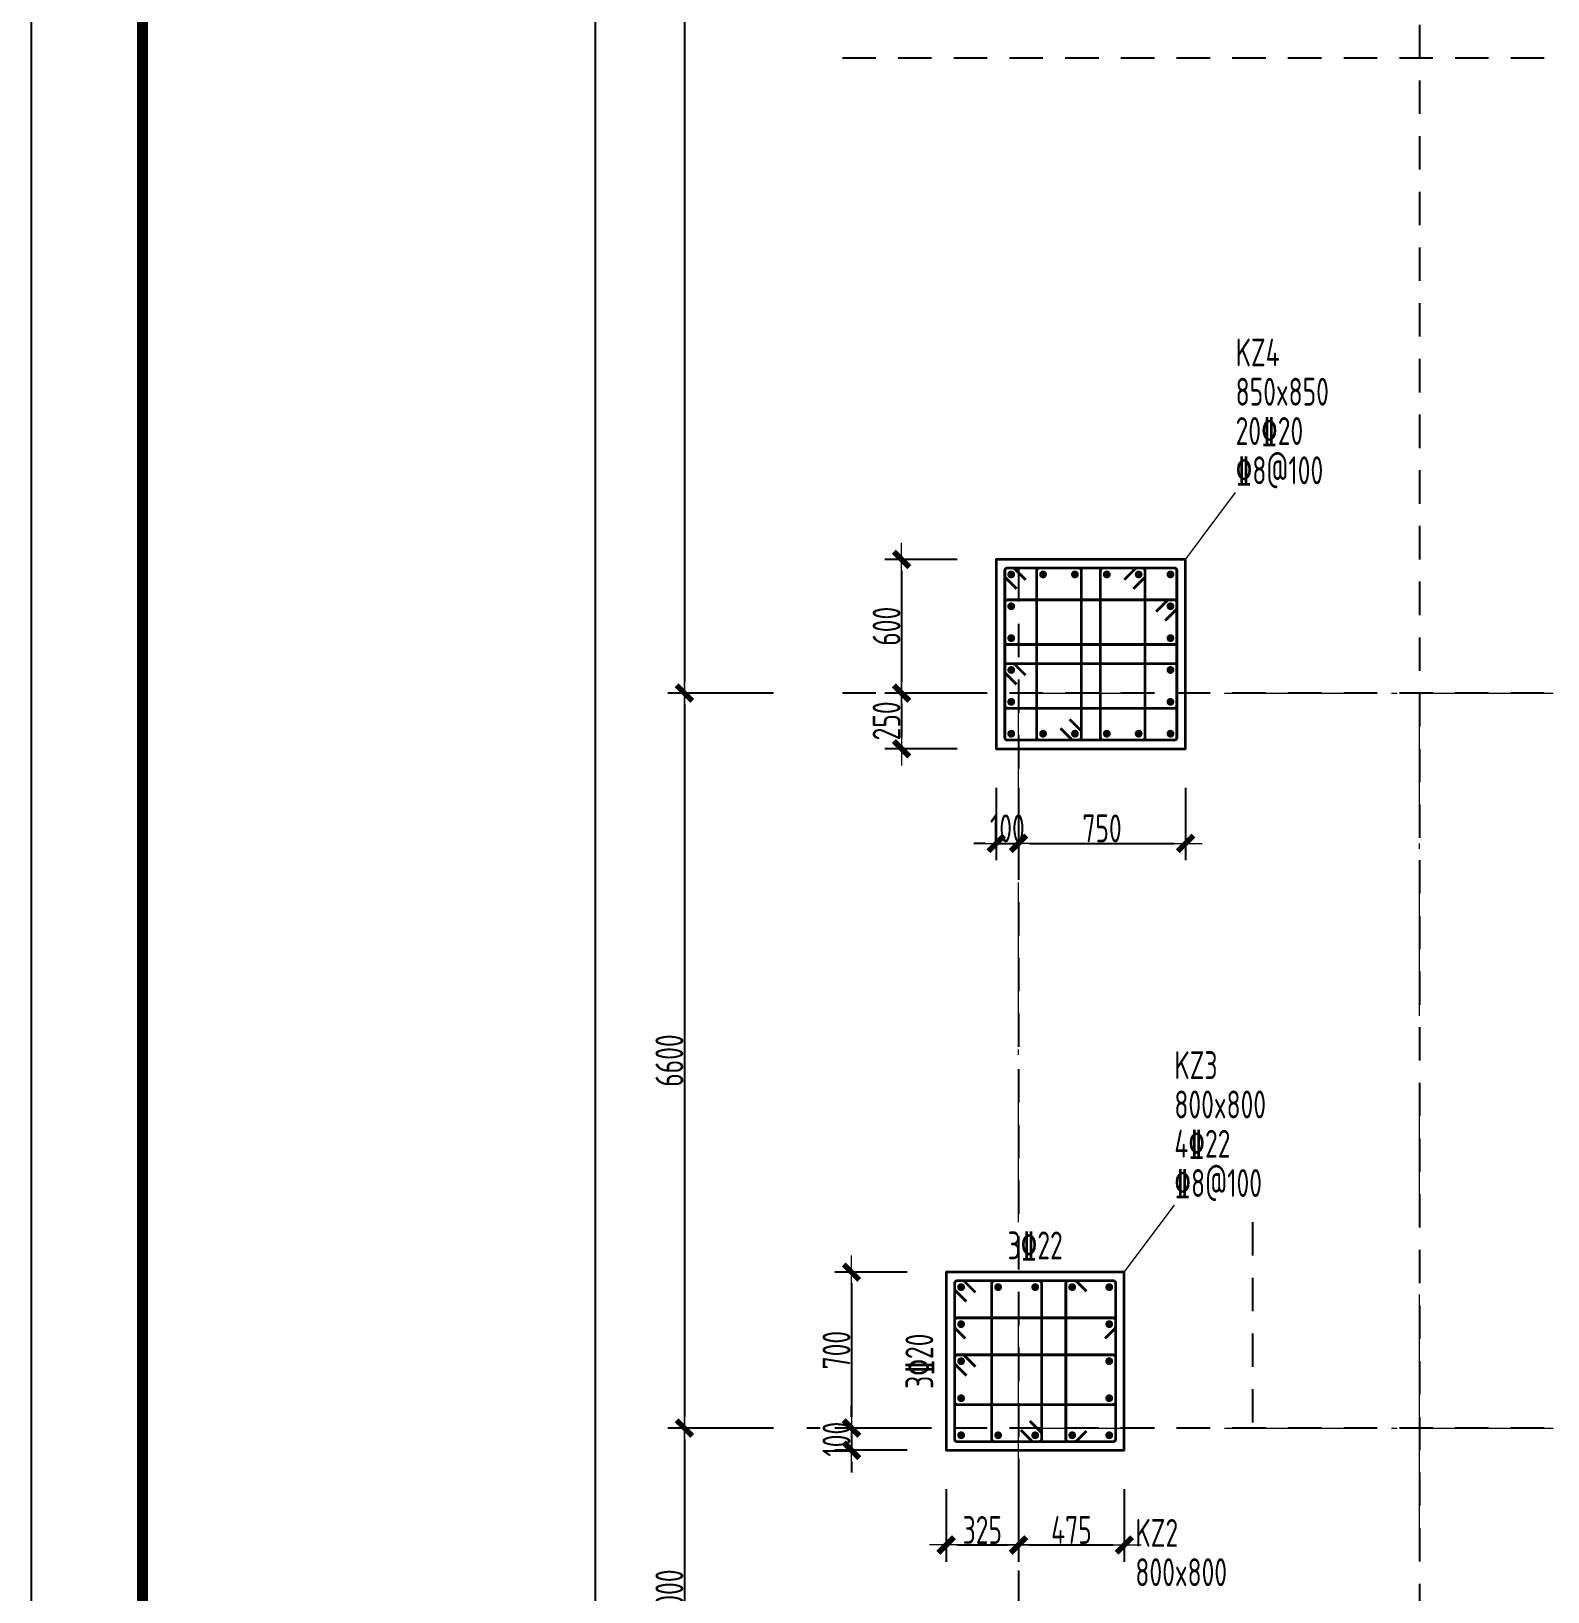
# Model space of a CAD drawing. Header units: millimetres. Extents: x 539196 to 807275, y 431843 to 1156631.
# Drawn here: x 603403 to 617021, y 628489 to 642502 of the extents above; entities that cross this region are included whole.
import ezdxf
from ezdxf.enums import TextEntityAlignment as Align

# ---------------------------------------------------------------- set-up
doc = ezdxf.new("R2010")
doc.units = ezdxf.units.MM
doc.header["$MEASUREMENT"] = 0
for name, pattern in [('DOTE', [2.42, 2, -0.2, 0.02, -0.2]), ('点划线', [1850, 1200, -300, 50, -300]), ('虚线', [500, 300, -200])]:
    doc.linetypes.add(name, pattern=pattern)
doc.layers.add('DOTE', color=1, linetype='DOTE')
doc.layers.add('PUB_TITLE', color=4, linetype='Continuous')
for name, color, linetype, lineweight in [('柱原位标注', 7, 'Continuous', 18), ('柱尺寸标注', 3, 'Continuous', 18), ('柱标注引线', 2, 'Continuous', 18), ('柱箍筋', 1, 'Continuous', 25), ('柱纵筋', 1, 'Continuous', 70), ('柱集中标注', 2, 'Continuous', 18), ('砼柱', 2, 'Continuous', 35), ('网格', 9, '点划线', 18), ('轴线标注', 3, 'Continuous', 18)]:
    doc.layers.add(name, color=color, linetype=linetype, lineweight=lineweight)
doc.styles.add('样式 1_yjk', font='yjkeng.shx', dxfattribs={"width": 0.7, "bigfont": 'yjkchn.shx'})
doc.dimstyles.new('盈建科结构_yjk', dxfattribs={"dimscale": 100, "dimtxt": 2.5, "dimasz": 1, "dimexe": 1.5, "dimexo": 0.625, "dimgap": 0.1, "dimtad": 1, "dimdec": 0, "dimrnd": 1, "dimzin": 0, "dimdsep": 46, "dimtxsty": '样式 1_yjk', "dimblk": '_yjkbk', "dimblk1": 'ARCHTICK', "dimblk2": 'ARCHTICK', "dimcen": 0.09, "dimadec": 0, "dimazin": 0, "dimtfac": 1, "dimtdec": 4, "dimtix": 1, "dimtmove": 2, "dimatfit": 3, "dimfxl": 0, "dimtolj": 1, "dimtzin": 0, "dimarcsym": 0})

# ---------------------------------------------------------------- blocks, each defined once
blk = doc.blocks.new('_yjkbk')
blk.add_line((-1, 0), (1.5, 0))
blk.add_lwpolyline([(-0.7, -0.7, 0.5, 0.5, 0), (0.7, 0.7, 0.5, 0.5, 0)], format="xyseb")
blk = doc.blocks.new('*D2302')
at = {"layer": 'Defpoints', "color": 0}
for p in [(612068, 636059), (612268, 636059), (612268, 635209)]:
    blk.add_point(p, dxfattribs=at)
at = {"layer": '柱尺寸标注', "color": 0, "lineweight": -2}
for p, q in [((612068, 635709), (612068, 635059)), ((612268, 635709), (612268, 635059)), ((611968, 635209), (611868, 635209)), ((612068, 635209), (612268, 635209)), ((612368, 635209), (612468, 635209))]:
    blk.add_line(p, q, dxfattribs=at)
at = {"layer": '柱尺寸标注', "color": 0, "lineweight": -2, "xscale": 100, "yscale": 100, "zscale": 100}
blk.add_blockref('_yjkbk', (612068, 635209), dxfattribs=at)
at = {"layer": '柱尺寸标注', "color": 0, "lineweight": -2, "xscale": 100, "yscale": 100, "zscale": 100, "rotation": 180}
blk.add_blockref('_yjkbk', (612268, 635209), dxfattribs=at)
at = {"layer": '柱尺寸标注', "color": 0, "insert": (612168, 635344), "char_height": 250, "attachment_point": 5, "style": '样式 1_yjk'}
blk.add_mtext('\\A1;100', dxfattribs=at)
blk = doc.blocks.new('_ARCHTICK')
at = {"color": 0, "linetype": 'ByBlock', "const_width": 0.15}
blk.add_lwpolyline([(-0.5, -0.5), (0.5, 0.5)], dxfattribs=at)
blk = doc.blocks.new('*D2303')
at = {"layer": 'Defpoints', "color": 0}
for p in [(612268, 636059), (613768, 636059), (613768, 635209)]:
    blk.add_point(p, dxfattribs=at)
at = {"layer": '柱尺寸标注', "color": 0, "lineweight": -2}
for p, q in [((612268, 635709), (612268, 635059)), ((613768, 635709), (613768, 635059)), ((612368, 635209), (613668, 635209))]:
    blk.add_line(p, q, dxfattribs=at)
at = {"layer": '柱尺寸标注', "color": 0, "lineweight": -2, "xscale": 100, "yscale": 100, "zscale": 100, "rotation": 180}
blk.add_blockref('_yjkbk', (612268, 635209), dxfattribs=at)
at = {"layer": '柱尺寸标注', "color": 0, "lineweight": -2, "xscale": 100, "yscale": 100, "zscale": 100}
blk.add_blockref('_yjkbk', (613768, 635209), dxfattribs=at)
at = {"layer": '柱尺寸标注', "color": 0, "insert": (613018, 635344), "char_height": 250, "attachment_point": 5, "style": '样式 1_yjk'}
blk.add_mtext('\\A1;750', dxfattribs=at)
blk = doc.blocks.new('*D2304')
at = {"layer": 'Defpoints', "color": 0}
for p in [(612068, 637759), (611218, 636559), (612068, 636559)]:
    blk.add_point(p, dxfattribs=at)
at = {"layer": '柱尺寸标注', "color": 0, "lineweight": -2}
for p, q in [((611718, 637759), (611068, 637759)), ((611218, 637659), (611218, 636659)), ((611718, 636559), (611068, 636559))]:
    blk.add_line(p, q, dxfattribs=at)
at = {"layer": '柱尺寸标注', "color": 0, "lineweight": -2, "xscale": 100, "yscale": 100, "zscale": 100}
for p, rotation in [((611218, 637759), 90), ((611218, 636559), 270)]:
    blk.add_blockref('_yjkbk', p, dxfattribs=dict(at, rotation=rotation))
at = {"layer": '柱尺寸标注', "color": 0, "insert": (611083, 637159), "char_height": 250, "attachment_point": 5, "rotation": 90, "style": '样式 1_yjk'}
blk.add_mtext('\\A1;600', dxfattribs=at)
blk = doc.blocks.new('*D2305')
at = {"layer": 'Defpoints', "color": 0}
for p in [(612068, 636559), (611218, 636059), (612068, 636059)]:
    blk.add_point(p, dxfattribs=at)
at = {"layer": '柱尺寸标注', "color": 0, "lineweight": -2}
for p, q in [((611718, 636559), (611068, 636559)), ((611218, 636459), (611218, 636159)), ((611718, 636059), (611068, 636059))]:
    blk.add_line(p, q, dxfattribs=at)
at = {"layer": '柱尺寸标注', "color": 0, "lineweight": -2, "xscale": 100, "yscale": 100, "zscale": 100}
for p, rotation in [((611218, 636559), 90), ((611218, 636059), 270)]:
    blk.add_blockref('_yjkbk', p, dxfattribs=dict(at, rotation=rotation))
at = {"layer": '柱尺寸标注', "color": 0, "insert": (611083, 636309), "char_height": 250, "attachment_point": 5, "rotation": 90, "style": '样式 1_yjk'}
blk.add_mtext('\\A1;250', dxfattribs=at)
blk = doc.blocks.new('*D2306')
at = {"layer": 'Defpoints', "color": 0}
for p in [(611618, 629759), (612268, 629759), (612268, 628909)]:
    blk.add_point(p, dxfattribs=at)
at = {"layer": '柱尺寸标注', "color": 0, "lineweight": -2}
for p, q in [((611618, 629409), (611618, 628759)), ((612268, 629409), (612268, 628759)), ((611718, 628909), (612168, 628909))]:
    blk.add_line(p, q, dxfattribs=at)
at = {"layer": '柱尺寸标注', "color": 0, "lineweight": -2, "xscale": 100, "yscale": 100, "zscale": 100, "rotation": 180}
blk.add_blockref('_yjkbk', (611618, 628909), dxfattribs=at)
at = {"layer": '柱尺寸标注', "color": 0, "lineweight": -2, "xscale": 100, "yscale": 100, "zscale": 100}
blk.add_blockref('_yjkbk', (612268, 628909), dxfattribs=at)
at = {"layer": '柱尺寸标注', "color": 0, "insert": (611943, 629044), "char_height": 250, "attachment_point": 5, "style": '样式 1_yjk'}
blk.add_mtext('\\A1;325', dxfattribs=at)
blk = doc.blocks.new('*D2307')
at = {"layer": 'Defpoints', "color": 0}
for p in [(612268, 629759), (613218, 629759), (613218, 628909)]:
    blk.add_point(p, dxfattribs=at)
at = {"layer": '柱尺寸标注', "color": 0, "lineweight": -2}
for p, q in [((612268, 629409), (612268, 628759)), ((613218, 629409), (613218, 628759)), ((612368, 628909), (613118, 628909))]:
    blk.add_line(p, q, dxfattribs=at)
at = {"layer": '柱尺寸标注', "color": 0, "lineweight": -2, "xscale": 100, "yscale": 100, "zscale": 100, "rotation": 180}
blk.add_blockref('_yjkbk', (612268, 628909), dxfattribs=at)
at = {"layer": '柱尺寸标注', "color": 0, "lineweight": -2, "xscale": 100, "yscale": 100, "zscale": 100}
blk.add_blockref('_yjkbk', (613218, 628909), dxfattribs=at)
at = {"layer": '柱尺寸标注', "color": 0, "insert": (612743, 629044), "char_height": 250, "attachment_point": 5, "style": '样式 1_yjk'}
blk.add_mtext('\\A1;475', dxfattribs=at)
blk = doc.blocks.new('*D2308')
at = {"layer": 'Defpoints', "color": 0}
for p in [(611618, 631359), (610768, 629959), (611618, 629959)]:
    blk.add_point(p, dxfattribs=at)
at = {"layer": '柱尺寸标注', "color": 0, "lineweight": -2}
for p, q in [((611268, 631359), (610618, 631359)), ((610768, 631259), (610768, 630059)), ((611268, 629959), (610618, 629959))]:
    blk.add_line(p, q, dxfattribs=at)
at = {"layer": '柱尺寸标注', "color": 0, "lineweight": -2, "xscale": 100, "yscale": 100, "zscale": 100}
for p, rotation in [((610768, 631359), 90), ((610768, 629959), 270)]:
    blk.add_blockref('_yjkbk', p, dxfattribs=dict(at, rotation=rotation))
at = {"layer": '柱尺寸标注', "color": 0, "insert": (610633, 630659), "char_height": 250, "attachment_point": 5, "rotation": 90, "style": '样式 1_yjk'}
blk.add_mtext('\\A1;700', dxfattribs=at)
blk = doc.blocks.new('*D2309')
at = {"layer": 'Defpoints', "color": 0}
for p in [(611618, 629959), (610768, 629759), (611618, 629759)]:
    blk.add_point(p, dxfattribs=at)
at = {"layer": '柱尺寸标注', "color": 0, "lineweight": -2}
for p, q in [((610768, 630059), (610768, 630159)), ((611268, 629959), (610618, 629959)), ((610768, 629959), (610768, 629759)), ((611268, 629759), (610618, 629759)), ((610768, 629659), (610768, 629559))]:
    blk.add_line(p, q, dxfattribs=at)
at = {"layer": '柱尺寸标注', "color": 0, "lineweight": -2, "xscale": 100, "yscale": 100, "zscale": 100}
for p, rotation in [((610768, 629959), 270), ((610768, 629759), 90)]:
    blk.add_blockref('_yjkbk', p, dxfattribs=dict(at, rotation=rotation))
at = {"layer": '柱尺寸标注', "color": 0, "insert": (610633, 629859), "char_height": 250, "attachment_point": 5, "rotation": 90, "style": '样式 1_yjk'}
blk.add_mtext('\\A1;100', dxfattribs=at)
blk = doc.blocks.new('*D2400')
at = {"layer": 'Defpoints', "color": 0}
for p in [(612268, 657559), (609268, 636559), (612268, 636559)]:
    blk.add_point(p, dxfattribs=at)
at = {"layer": '轴线标注', "color": 0, "lineweight": -2}
for p, q in [((610068, 657559), (609118, 657559)), ((609268, 657459), (609268, 636659)), ((610068, 636559), (609118, 636559))]:
    blk.add_line(p, q, dxfattribs=at)
at = {"layer": '轴线标注', "color": 0, "lineweight": -2, "xscale": 100, "yscale": 100, "zscale": 100}
for p, rotation in [((609268, 657559), 90), ((609268, 636559), 270)]:
    blk.add_blockref('_yjkbk', p, dxfattribs=dict(at, rotation=rotation))
at = {"layer": '轴线标注', "color": 0, "insert": (609133, 647059), "char_height": 250, "attachment_point": 5, "rotation": 90, "style": '样式 1_yjk'}
blk.add_mtext('\\A1;21000', dxfattribs=at)
blk = doc.blocks.new('*D2402')
at = {"layer": 'Defpoints', "color": 0}
for p in [(612268, 636559), (609268, 629959), (612268, 629959)]:
    blk.add_point(p, dxfattribs=at)
at = {"layer": '轴线标注', "color": 0, "lineweight": -2}
for p, q in [((610068, 636559), (609118, 636559)), ((609268, 636459), (609268, 630059)), ((610068, 629959), (609118, 629959))]:
    blk.add_line(p, q, dxfattribs=at)
at = {"layer": '轴线标注', "color": 0, "lineweight": -2, "xscale": 100, "yscale": 100, "zscale": 100}
for p, rotation in [((609268, 636559), 90), ((609268, 629959), 270)]:
    blk.add_blockref('_yjkbk', p, dxfattribs=dict(at, rotation=rotation))
at = {"layer": '轴线标注', "color": 0, "insert": (609133, 633259), "char_height": 250, "attachment_point": 5, "rotation": 90, "style": '样式 1_yjk'}
blk.add_mtext('\\A1;6600', dxfattribs=at)
blk = doc.blocks.new('*D2404')
at = {"layer": 'Defpoints', "color": 0}
for p in [(612268, 629959), (609268, 626959), (612268, 626959)]:
    blk.add_point(p, dxfattribs=at)
at = {"layer": '轴线标注', "color": 0, "lineweight": -2}
for p, q in [((610068, 629959), (609118, 629959)), ((609268, 629859), (609268, 627059)), ((610068, 626959), (609118, 626959))]:
    blk.add_line(p, q, dxfattribs=at)
at = {"layer": '轴线标注', "color": 0, "lineweight": -2, "xscale": 100, "yscale": 100, "zscale": 100}
for p, rotation in [((609268, 629959), 90), ((609268, 626959), 270)]:
    blk.add_blockref('_yjkbk', p, dxfattribs=dict(at, rotation=rotation))
at = {"layer": '轴线标注', "color": 0, "insert": (609133, 628459), "char_height": 250, "attachment_point": 5, "rotation": 90, "style": '样式 1_yjk'}
blk.add_mtext('\\A1;3000', dxfattribs=at)
blk = doc.blocks.new('*D2408')
at = {"layer": 'Defpoints', "color": 0}
for p in [(612268, 673759), (608468, 620359), (612268, 620359)]:
    blk.add_point(p, dxfattribs=at)
at = {"layer": '轴线标注', "color": 0, "lineweight": -2}
for p, q in [((610068, 673759), (608318, 673759)), ((608468, 673659), (608468, 620459)), ((610068, 620359), (608318, 620359))]:
    blk.add_line(p, q, dxfattribs=at)
at = {"layer": '轴线标注', "color": 0, "lineweight": -2, "xscale": 100, "yscale": 100, "zscale": 100}
for p, rotation in [((608468, 673759), 90), ((608468, 620359), 270)]:
    blk.add_blockref('_yjkbk', p, dxfattribs=dict(at, rotation=rotation))
at = {"layer": '轴线标注', "color": 0, "insert": (608333, 647059), "char_height": 250, "attachment_point": 5, "rotation": 90, "style": '样式 1_yjk'}
blk.add_mtext('\\A1;53400', dxfattribs=at)
blk = doc.blocks.new('jzzw')
at = {"layer": 'DOTE', "color": 1, "linetype": '虚线'}
for p, q in [((917386, 873149), (917386, 834829)), ((952506, 857849), (912186, 857849)), ((913786, 853271), (913786, 834829)), ((913786, 853271), (913786, 834829)), ((913786, 853271), (913786, 834829)), ((952506, 852149), (912186, 852149)), ((915886, 847399), (915886, 845549)), ((952506, 845549), (911886, 845549)), ((952506, 845549), (911886, 845549))]:
    blk.add_line(p, q, dxfattribs=at)

msp = doc.modelspace()

# ---------------------------------------------------------------- linework, layer by layer
at = {"layer": 'PUB_TITLE'}
msp.add_lwpolyline([(603402.6, 600043), (662802.6, 600043), (662802.6, 684143), (603402.6, 684143)], close=True, dxfattribs=at)
at = {"layer": 'PUB_TITLE', "const_width": 100}
msp.add_lwpolyline([(604402.6, 601043), (661802.6, 601043), (661802.6, 681643), (604402.6, 681643)], close=True, dxfattribs=at)
at = {"layer": '柱标注引线'}
for p, q in [((613767.6, 637759.2), (614217.6, 638359.2)), ((613217.6, 631359.2), (613667.6, 631959.2))]:
    msp.add_line(p, q, dxfattribs=at)
at = {"layer": '柱箍筋', "const_width": 25}
for points in [[(612331.6, 637576.5), (612233.4, 637674.8, 0.1989124), (612216.6, 637681.7), (612168.8, 637681.7, 0.4142136), (612145.1, 637658), (612145.1, 636160.5, 0.4142136), (612168.8, 636136.7), (613666.3, 636136.7, 0.4142136), (613690.1, 636160.5), (613690.1, 637658, 0.4142136), (613666.3, 637681.7), (612168.8, 637681.7, 0.4142136), (612145.1, 637658), (612145.1, 637610.2, 0.1989124), (612152, 637593.5), (612250.3, 637495.2)], [(612645.5, 636242), (612743.8, 636143.7, 0.1989124), (612760.6, 636136.7), (612808.3, 636136.7, 0.4142136), (612832.1, 636160.5), (612832.1, 637658, 0.4142136), (612808.3, 637681.7), (612454.8, 637681.7, 0.4142136), (612431.1, 637658), (612431.1, 636160.5, 0.4142136), (612454.8, 636136.7), (612808.3, 636136.7, 0.4142136), (612832.1, 636160.5), (612832.1, 636208.2, 0.1989124), (612825.1, 636225), (612726.9, 636323.3)], [(613217.5, 637576.5), (613315.8, 637674.8, -0.1989124), (613332.6, 637681.7), (613380.3, 637681.7, -0.4142136), (613404.1, 637658), (613404.1, 636160.5, -0.4142136), (613380.3, 636136.7), (613026.8, 636136.7, -0.4142136), (613003.1, 636160.5), (613003.1, 637658, -0.4142136), (613026.8, 637681.7), (613380.3, 637681.7, -0.4142136), (613404.1, 637658), (613404.1, 637610.2, -0.1989124), (613397.1, 637593.5), (613298.9, 637495.2)], [(613584.9, 637209.2), (613683.1, 637307.5, 0.1989124), (613690.1, 637324.2), (613690.1, 637372, 0.4142136), (613666.3, 637395.7), (612168.8, 637395.7, 0.4142136), (612145.1, 637372), (612145.1, 637018.5, 0.4142136), (612168.8, 636994.7), (613666.3, 636994.7, 0.4142136), (613690.1, 637018.5), (613690.1, 637372, 0.4142136), (613666.3, 637395.7), (613618.6, 637395.7, 0.1989124), (613601.8, 637388.8), (613503.5, 637290.5)], [(612250.3, 636637.2), (612152, 636735.5, -0.1989124), (612145.1, 636752.2), (612145.1, 636800, -0.4142136), (612168.8, 636823.7), (613666.3, 636823.7, -0.4142136), (613690.1, 636800), (613690.1, 636446.5, -0.4142136), (613666.3, 636422.7), (612168.8, 636422.7, -0.4142136), (612145.1, 636446.5), (612145.1, 636800, -0.4142136), (612168.8, 636823.7), (612216.6, 636823.7, -0.1989124), (612233.4, 636816.8), (612331.6, 636718.5)], [(611881.6, 631176.5), (611783.4, 631274.8, 0.1989124), (611766.6, 631281.7), (611718.8, 631281.7, 0.4142136), (611695.1, 631258), (611695.1, 629860.5, 0.4142136), (611718.8, 629836.7), (613116.3, 629836.7, 0.4142136), (613140.1, 629860.5), (613140.1, 631258, 0.4142136), (613116.3, 631281.7), (611718.8, 631281.7, 0.4142136), (611695.1, 631258), (611695.1, 631210.2, 0.1989124), (611702, 631193.5), (611800.3, 631095.2)], [(612288.5, 629942), (612386.8, 629843.7, 0.1989124), (612403.6, 629836.7), (612451.3, 629836.7, 0.4142136), (612475.1, 629860.5), (612475.1, 631258, 0.4142136), (612451.3, 631281.7), (612051.3, 631281.7, 0.4142136), (612027.6, 631258), (612027.6, 629860.5, 0.4142136), (612051.3, 629836.7), (612451.3, 629836.7, 0.4142136), (612475.1, 629860.5), (612475.1, 629908.2, 0.1989124), (612468.1, 629925), (612369.9, 630023.3)], [(612879.1, 629932.1), (612790.7, 629843.7, -0.131362), (612764.1, 629836.7), (612716.3, 629836.7, -0.4142136), (612692.6, 629860.5), (612692.6, 631258, -0.4142136), (612716.3, 631281.7), (612764.1, 631281.7, -0.131362), (612790.7, 631274.8), (612879.1, 631186.4)], [(611790.4, 630762.7), (611702, 630851.1, -0.131362), (611695.1, 630877.7), (611695.1, 630925.5, -0.4142136), (611718.8, 630949.2), (613116.3, 630949.2, -0.4142136), (613140.1, 630925.5), (613140.1, 630877.7, -0.131362), (613133.1, 630851.1), (613044.7, 630762.7)], [(611800.3, 630430.2), (611702, 630528.5, -0.1989124), (611695.1, 630545.2), (611695.1, 630593, -0.4142136), (611718.8, 630616.7), (613116.3, 630616.7, -0.4142136), (613140.1, 630593), (613140.1, 630193, -0.4142136), (613116.3, 630169.2), (611718.8, 630169.2, -0.4142136), (611695.1, 630193), (611695.1, 630593, -0.4142136), (611718.8, 630616.7), (611766.6, 630616.7, -0.1989124), (611783.4, 630609.8), (611881.6, 630511.5)]]:
    msp.add_lwpolyline(points, format="xyb", dxfattribs=at)
at = {"layer": '柱纵筋', "const_width": 35}
for points in [[(612220.1, 637624.2, 1), (612185.1, 637624.2, 1)], [(612506.1, 637624.2, 1), (612471.1, 637624.2, 1)], [(612792.1, 637624.2, 1), (612757.1, 637624.2, 1)], [(613078.1, 637624.2, 1), (613043.1, 637624.2, 1)], [(613364.1, 637624.2, 1), (613329.1, 637624.2, 1)], [(613650.1, 637624.2, 1), (613615.1, 637624.2, 1)], [(612220.1, 637338.2, 1), (612185.1, 637338.2, 1)], [(613650.1, 637338.2, 1), (613615.1, 637338.2, 1)], [(612220.1, 637052.2, 1), (612185.1, 637052.2, 1)], [(613650.1, 637052.2, 1), (613615.1, 637052.2, 1)], [(612220.1, 636766.2, 1), (612185.1, 636766.2, 1)], [(613650.1, 636766.2, 1), (613615.1, 636766.2, 1)], [(612220.1, 636480.2, 1), (612185.1, 636480.2, 1)], [(613650.1, 636480.2, 1), (613615.1, 636480.2, 1)], [(612220.1, 636194.2, 1), (612185.1, 636194.2, 1)], [(612506.1, 636194.2, 1), (612471.1, 636194.2, 1)], [(612792.1, 636194.2, 1), (612757.1, 636194.2, 1)], [(613078.1, 636194.2, 1), (613043.1, 636194.2, 1)], [(613364.1, 636194.2, 1), (613329.1, 636194.2, 1)], [(613650.1, 636194.2, 1), (613615.1, 636194.2, 1)], [(611770.1, 631224.2, 1), (611735.1, 631224.2, 1)], [(612102.6, 631224.2, 1), (612067.6, 631224.2, 1)], [(612435.1, 631224.2, 1), (612400.1, 631224.2, 1)], [(612767.6, 631224.2, 1), (612732.6, 631224.2, 1)], [(613100.1, 631224.2, 1), (613065.1, 631224.2, 1)], [(611770.1, 630891.7, 1), (611735.1, 630891.7, 1)], [(613100.1, 630891.7, 1), (613065.1, 630891.7, 1)], [(611770.1, 630559.2, 1), (611735.1, 630559.2, 1)], [(613100.1, 630559.2, 1), (613065.1, 630559.2, 1)], [(611770.1, 630226.7, 1), (611735.1, 630226.7, 1)], [(613100.1, 630226.7, 1), (613065.1, 630226.7, 1)], [(611770.1, 629894.2, 1), (611735.1, 629894.2, 1)], [(612102.6, 629894.2, 1), (612067.6, 629894.2, 1)], [(612435.1, 629894.2, 1), (612400.1, 629894.2, 1)], [(612767.6, 629894.2, 1), (612732.6, 629894.2, 1)], [(613100.1, 629894.2, 1), (613065.1, 629894.2, 1)]]:
    msp.add_lwpolyline(points, format="xyb", close=True, dxfattribs=at)
at = {"layer": '砼柱'}
for points in [[(613767.6, 637759.2), (612067.6, 637759.2), (612067.6, 636059.2), (613767.6, 636059.2)], [(613217.6, 631359.2), (611617.6, 631359.2), (611617.6, 629759.2), (613217.6, 629759.2)]]:
    msp.add_lwpolyline(points, close=True, dxfattribs=at)
at = {"layer": '网格'}
for p, q in [((612267.6, 629959.2), (612267.6, 636559.2)), ((612267.6, 636559.2), (615867.6, 636559.2)), ((615867.6, 629959.2), (615867.6, 636559.2)), ((615867.6, 636559.2), (619667.6, 636559.2)), ((612267.6, 626959.2), (612267.6, 629959.2)), ((612267.6, 629959.2), (615867.6, 629959.2)), ((615867.6, 626959.2), (615867.6, 629959.2)), ((615867.6, 629959.2), (619667.6, 629959.2))]:
    msp.add_line(p, q, dxfattribs=at)

# ---------------------------------------------------------------- block references
msp.add_blockref('jzzw', (-301518.2, -215589.7))

# ---------------------------------------------------------------- texts
at = {"layer": '柱原位标注', "linetype": 'Continuous', "style": '样式 1_yjk', "width": 0.7}
msp.add_text('3\x8422', height=250, dxfattribs=at).set_placement((612417.6, 631399.2), align=Align.BOTTOM_CENTER)
msp.add_text('3\x8420', height=250, rotation=90, dxfattribs=at).set_placement((611577.6, 630559.2), align=Align.BOTTOM_CENTER)
at = {"layer": '柱集中标注', "linetype": 'Continuous', "style": '样式 1_yjk', "width": 0.7}
for s, p in [('KZ4', (614217.6, 639417.5)), ('850x850', (614217.6, 639064.7)), ('20\x8420', (614217.6, 638712)), ('\x848@100', (614217.6, 638359.2)), ('KZ3', (613667.6, 633017.5)), ('800x800', (613667.6, 632664.7)), ('4\x8422', (613667.6, 632312)), ('\x848@100', (613667.6, 631959.2)), ('KZ2', (613317.6, 628817.5)), ('800x800', (613317.6, 628464.7))]:
    msp.add_text(s, height=250, dxfattribs=at).set_placement(p, align=Align.BOTTOM_LEFT)

# ---------------------------------------------------------------- dimensions: what is measured, and where the dimension line sits
at = {"layer": '柱尺寸标注'}
for p1, p2, picture, middle in [((612067.6, 637759.2), (612067.6, 636559.2), '*D2304', (611082.6, 637159.2)), ((612067.6, 636559.2), (612067.6, 636059.2), '*D2305', (611082.6, 636309.2)), ((612067.6, 636059.2), (612267.6, 636059.2), '*D2302', (612167.6, 635344.2)), ((612267.6, 636059.2), (613767.6, 636059.2), '*D2303', (613017.6, 635344.2)), ((611617.6, 631359.2), (611617.6, 629959.2), '*D2308', (610632.6, 630659.2)), ((611617.6, 629959.2), (611617.6, 629759.2), '*D2309', (610632.6, 629859.2)), ((611617.6, 629759.2), (612267.6, 629759.2), '*D2306', (611942.6, 629044.2)), ((612267.6, 629759.2), (613217.6, 629759.2), '*D2307', (612742.6, 629044.2))]:
    dim = msp.add_aligned_dim(p1=p1, p2=p2, distance=-850, dimstyle='盈建科结构_yjk', override={"dimscale": 100, "dimtxt": 2.5, "dimasz": 1, "dimexe": 1.5, "dimexo": 3.5, "dimgap": 0.1, "dimtad": 1, "dimlfac": 0.5, "dimrnd": 5, "dimdle": 0, "dimfxlon": 0}, dxfattribs=at)
    dim.commit()
    dim.dimension.update_dxf_attribs({"geometry": picture, "text_midpoint": middle})
at = {"layer": '轴线标注'}
for p1, p2, distance, picture, middle in [((612267.6, 673759.2), (612267.6, 620359.2), -3800, '*D2408', (608332.6, 647059.2)), ((612267.6, 657559.2), (612267.6, 636559.2), -3000, '*D2400', (609132.6, 647059.2)), ((612267.6, 636559.2), (612267.6, 629959.2), -3000, '*D2402', (609132.6, 633259.2)), ((612267.6, 629959.2), (612267.6, 626959.2), -3000, '*D2404', (609132.6, 628459.2))]:
    dim = msp.add_aligned_dim(p1=p1, p2=p2, distance=distance, dimstyle='盈建科结构_yjk', override={"dimscale": 100, "dimtxt": 2.5, "dimasz": 1, "dimexe": 1.5, "dimexo": 22, "dimgap": 0.1, "dimtad": 1, "dimlfac": 1, "dimrnd": 5, "dimdle": 0, "dimfxlon": 0}, dxfattribs=at)
    dim.commit()
    dim.dimension.update_dxf_attribs({"geometry": picture, "text_midpoint": middle})

doc.saveas('drawing.dxf')
